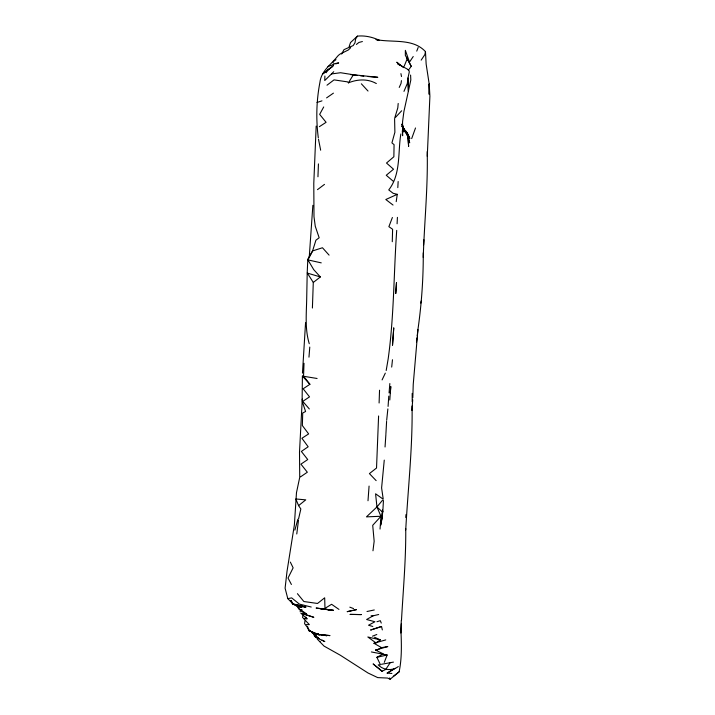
<?xml version="1.0" encoding="UTF-8"?>
<svg xmlns="http://www.w3.org/2000/svg" width="715" height="715" viewBox="0 0 715 715"><rect width="100%" height="100%" fill="white"/><g stroke="black" fill="none" stroke-linecap="round" stroke-linejoin="round"><path stroke-width="1.07" d="M423.262 252.824C423.387 278.484 421.564 304.116 417.944 329.517M307.2 273.076L306.681 299.692C306.342 314.359 304.921 329.463 309.264 343.709M427.275 156.308L429.903 96.185L429.197 84.084L426.149 64.055L425.461 51.614C412.734 37.931 392.419 42.918 375.92 39.531M350.707 47.664L348.446 49.907L342.512 52.874A118.145 37.126 50.3 0 0 337.292 56.601C331.027 64.627 321.133 71.008 319.909 82.431C316.387 100.681 315.914 119.414 318.318 137.843M392.276 241.715L392.606 229.265L388.88 226.673L392.392 217.494M412.814 397.692L413.234 384.384L417.926 329.704L417.22 335.827M317.085 378.485L302.4 376.081L302.123 400.257M401.303 620.227L400.874 632.998L401.285 623.793M412.072 406.022C412.689 447.456 407.979 488.658 405.727 529.958M412.206 401.812L412.189 393.393M313.286 282.452L320.374 276.937L307.334 273.094L313.286 282.452L312.401 308.031M324.887 76.049L324.744 80.536L333.735 71.715M379.102 403.001L379.54 390.211M384.259 460.12L381.604 487.907L383.24 499.24L375.581 493.788L376.948 506.944L380.961 516.293L380.04 529.064M304.009 363.283L303.544 376.144L309.899 384.295L303.142 388.79L309.524 396.87L302.767 401.392L309.318 408.944M317.952 176.784L318.425 163.914M378.593 415.969L376.528 468.012L369.414 473.607L376.144 480.623M401.517 619.78C403.233 589.383 406.022 558.969 405.736 528.519M307.209 272.728L307.79 259.903M397.093 223.795L397.415 217.36M302.472 373.114L305.555 322.715M423.62 244.816L423.897 239.74M385.921 433.576L386.601 421.341M397.808 187.625L398.157 181.512M383.446 500.527L382.766 512.315L376.948 506.944L382.498 500.241M316.173 126.081L313.787 183.424L313.992 216.69L315.27 226.271L319.167 237.773L315.914 240.204L312.58 250.929L308.12 259.259L309.318 256.149L312.866 205.312M385.045 446.991L385.894 434.345M388.084 406.406L388.772 396.137M423.235 257.436C424.353 222.115 428.044 186.972 427.204 151.598M400.847 133.982C397.737 152.608 401.061 174.138 388.754 189.913L393.134 193.3L397.272 194.337L396.208 201.639M389.8 400.016L390.774 386.529L390.283 393.098M396.718 230.373C393.697 273.202 394.108 316.236 388.173 358.867L386.189 370.513M368.002 500.75L369.074 486.075M308.969 357.151L309.774 347.061M411.885 410.464L412.734 399.757M302.284 399.068L299.505 452.121L299.728 477.316L296.475 492.698L294.374 524.953L287.01 571.437L285.097 588.186L287.796 598.634L293.311 604.264L305.841 607.044L293.311 604.264L291.005 601.208M302.633 617.501L302.785 615.722M389.067 392.901L389.854 383.535M405.745 517.428L405.986 514.577M398.192 103.461L397.799 107.876L394.644 118.279L401.687 110.762M381.971 516.185L381.488 521.324L382.722 511.011L380.72 525.15L382.605 513.397M382.168 514.13L382.552 510.018M386.681 420.259L387.861 408.926M391.695 367.09L392.472 359.743M300.202 611.799L300.398 609.975M416.514 341.949L416.988 337.864M372.971 550.782L374.159 541.21L372.712 525.319L380.979 516.257L366.446 516.874L376.948 506.944M296.77 533.98L298.495 520.216M304.965 620.808L304.563 623.623L310.39 631.47L308.612 630.46L307.548 626.385M401.437 80.634L401.035 83.449L399.22 87.436M402.313 130.747L402.617 135.707L402.554 121.881L403.877 111.701L408.372 91.279L407.988 77.962L409.302 71.911L408.739 69.891L397.772 63.832L400.257 65.574M420.822 303.124L421.198 301.024M425.461 51.614L424.898 54.555L421.162 60.14M298.584 518.804L300.845 508.964L298.584 505.612L295.813 498.972L305.761 499.848L298.584 505.612M407.988 77.962L407.336 83.467L403.966 91.386M294.884 530.137L297.86 519.233M411.688 138.594L415.513 127.976M317.228 639.049L324.029 646.083L340.313 655.226L368.002 672.994L377.717 677.606L387.646 678.061L390.104 679.25L399.104 671.859C401.991 658.354 401.481 644.233 400.954 630.46M413.225 56.521L409.498 62.107L405.369 50.363L405.334 55.359L407.246 58.728L404.154 66.263M349.117 46.627L350.538 42.525L357.455 36.125C364.954 35.33 372.765 37.135 379.531 40.389M341.6 54.054L343.995 49.648L353.228 45.546L354.98 42.766L355.659 38.851L357.455 36.125M333.065 62.598L333.485 61.517L335.979 59.685M384.286 662.358L387.146 654.994L371.362 651.946M416.747 51.123L418.177 47.449M382.087 379.906L385.314 373.132M307.843 259.643L312.58 250.929L322.465 247.748L329.079 255.121M323.707 106.955L319.659 114.373L326.085 122.31L319.373 126.68M326.996 85.201L334.021 79.883L347.669 81.894L348.411 82.842L353.389 74.753L377.797 77.309L368.216 76.532M326.147 72.751L327.89 69.972L333.002 66.12L322.93 73.797L330.419 68.023M393.438 662.117L390.193 662.707L385.743 669.446L382.06 671.242L380.308 669.973M409.338 68.935L411.223 66.298L407.246 58.728M356.41 44.455L358.903 42.462L362.389 41.533M393.268 676.345L399.104 671.859M317.478 189.654L324.494 184.381M326.585 97.892L333.422 93.138M381.56 647.656L376.135 650.507L375.5 650.06L387.798 646.557L381.56 647.656L373.945 643.268L375.974 642.91L380.326 639.889L374.499 637.226M300.514 476.878L307.325 472.222L300.944 464.151L307.727 459.548L301.364 451.442L308.165 446.777L301.927 438.286L308.63 433.916L302.356 425.532L302.713 413.002L305.591 411.491L302.266 401.562M398.327 666.55C392.294 671.153 383.49 670.366 378.19 664.87L380.487 664.825L376.894 657.317L387.146 654.994M391.883 673.45L387.181 673.092L393.777 669.025M378.691 614.498L373.087 615.83L366.607 619.503L374.928 621.746L368.52 625.232L372.81 626.474M387.181 673.092L395.136 668.445M321.965 100.851L317.004 102.486M397.272 194.337L385.814 199.512L393.036 205.053M372.497 636.18L376.805 634.5M381.542 626.474L370.745 629.995L381.542 626.474L382.328 629.906M327.971 66.468L333.825 64.52M335.773 63.876L338.695 62.902L333.208 63.948L333.548 65.512M376.93 621.737L380.291 620.674L381.274 623.06M374.285 609.966L367.01 611.504M373.945 643.268L385.743 639.898M348.411 82.842C357.411 79.177 367.698 78.587 376.331 83.548M381.47 664.28L390.193 662.707M331.474 73.949L340.555 72.724L353.389 74.753M287.796 598.634L291.675 597.892L299.442 604.13L311.222 607.035M304.992 613.997L306.637 613.89L298.62 608.599L304.992 613.997L305.913 613.944M306.324 624.642L309.354 624.606L303.106 618.046M371.121 615.722L373.087 615.83M304.215 618.663L307.003 618.832L305.823 617.054M300.595 607.026L302.079 607.187L298.03 606.919L292.623 603.719L291.068 600.788L292.069 602.817M350.6 74.592L357.196 75.379M360.494 75.772L363.792 76.165M319.605 641.516L320.141 641.578M318.398 634.116L315.226 633.508L318.819 634.241M320.919 634.545L330.008 635.59L318.649 634.813L308.612 630.46L319.453 634.857L315.118 633.553M316.718 633.937L318.747 634.294M320.776 634.652L326.853 635.724L320.517 634.518M299.746 609.403L302.141 609.895M310.909 631.318L312.187 632.739L314.573 633.24M301.274 613.381L313.849 617.322L303.661 613.881M321.25 262.87L307.915 259.894L313.733 269.653L320.374 276.937M380.326 639.889L367.832 636.985L375.974 642.91M297.172 606.302L299.496 606.856M407.604 69.605L408.739 69.891M292.623 603.719L305.216 607.062L293.311 604.264L290.844 600.672M376.894 657.317L383.294 653.885L375.5 650.06M376.868 39.87L378.78 40.558M349.832 607.16L353.55 608.59M313.751 634.205L314.466 636.091L319.176 638.593M322.009 640.095L324.833 641.596L315.833 637.44L314.466 636.091M338.955 609.403L331.59 604.282L324.976 608.376L324.681 597.803L317.54 603.469L303.866 601.521L297.413 593.673M403.519 67.612L396.771 62.178L399.98 65.154M312.187 632.739L318.318 637.851M393.313 181.306L386.261 175.264L393.527 169.223L386.511 163.038L393.867 156.755L394.072 144.653L391.927 142.902L394.886 132.284L394.6 119.128M300.917 613.148L307.003 618.832M314.475 633.812L316.012 635.429M361.361 83.807L368.019 91.046M302.4 376.081L309.899 384.295M313.197 632.972L317.04 637.771L313.84 633.419M402.116 126.412L407.702 134.188L409.668 142.875L406.174 131.203L409.874 138.46L406.898 132.373L407.979 136.44L408.623 146.414L407.702 134.188L402.018 126.215L407.979 136.44L403.251 127.672M406.46 57.263L411.223 66.298M291.407 584.477L288.029 578.033L293.132 567.835L290.335 562.088M402.536 126.18L403.421 128.021L402.036 123.901M297.431 606.365L298.235 608.179M389.648 677.909L390.104 679.25M402.259 124.66L403.895 129.621L402.313 124.589M401.49 76.532L400.918 73.618M402.089 124.759L403.975 132.043L402.116 124.696M318.506 139.3L320.66 150.204M410.589 75.066L410.821 79.964L408.372 91.279L408.131 80.321M429.197 84.084L429.188 94.201L429.197 84.084M396.485 282.774L395.744 293.49L396.485 282.774M393.742 327.988L392.517 345.095L393.742 327.988M356.499 609.609L347.276 611.656L356.499 609.609M361.325 614.578L350.171 614.4L361.325 614.578M333.413 610.261L316.253 608.063L333.413 610.261M321.223 608.715L319.677 608.501L331.894 610.279L321.223 608.715M382.06 671.242L373.221 664.021L382.06 671.242"/></g></svg>
